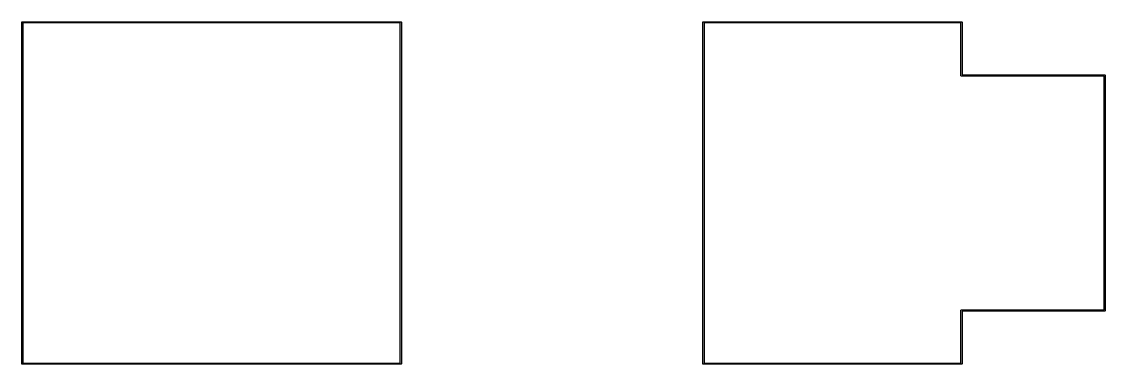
# Model space of a CAD drawing. Extents: x -0.01 to 1.77, y 0.58 to 1.15.
import ezdxf

# ---------------------------------------------------------------- set-up
doc = ezdxf.new("R2010")
doc.units = 0
doc.header["$MEASUREMENT"] = 0
doc.layers.add('BLACK', color=7, linetype='CONTINUOUS')

msp = doc.modelspace()

# ---------------------------------------------------------------- linework, layer by layer
at = {"layer": 'BLACK', "linetype": 'CONTINUOUS'}
for p, q in [((-0.0114, 1.1476), (-0.0111, 1.1483)), ((-0.0114, 0.5846), (-0.0114, 1.1476)), ((-0.0111, 1.1483), (-0.0104, 1.1486)), ((-0.0104, 1.1486), (0.6136, 1.1486)), ((-0.0094, 1.1466), (-0.0094, 0.5856)), ((0.6126, 1.1466), (-0.0094, 1.1466)), ((0.6126, 0.5856), (0.6126, 1.1466)), ((0.6136, 1.1486), (0.6143, 1.1483)), ((0.6143, 1.1483), (0.6146, 1.1476)), ((0.6146, 1.1476), (0.6146, 0.5846)), ((1.1112, 1.1476), (1.1115, 1.1483)), ((1.1112, 0.5846), (1.1112, 1.1476)), ((1.1115, 1.1483), (1.1122, 1.1486)), ((1.1122, 1.1486), (1.5374, 1.1486)), ((1.1132, 1.1466), (1.1132, 0.5856)), ((1.5364, 1.1466), (1.1132, 1.1466)), ((1.5364, 1.0598), (1.5364, 1.1466)), ((1.5374, 1.1486), (1.5381, 1.1483)), ((1.5381, 1.1483), (1.5384, 1.1476)), ((1.5384, 1.1476), (1.5384, 1.0608)), ((1.5367, 1.0592), (1.5364, 1.0598)), ((1.5374, 1.0589), (1.5367, 1.0592)), ((1.7726, 1.0589), (1.5374, 1.0589)), ((1.5384, 1.0608), (1.7736, 1.0608)), ((1.7726, 0.6734), (1.7726, 1.0589)), ((1.7736, 1.0608), (1.7743, 1.0605)), ((1.7743, 1.0605), (1.7746, 1.0598)), ((1.7746, 1.0598), (1.7746, 0.6724)), ((1.5364, 0.6724), (1.5367, 0.6731)), ((1.5364, 0.5856), (1.5364, 0.6724)), ((1.5367, 0.6731), (1.5374, 0.6734)), ((1.5374, 0.6734), (1.7726, 0.6734)), ((1.7736, 0.6715), (1.5384, 0.6715)), ((1.5384, 0.6715), (1.5384, 0.5846)), ((1.7743, 0.6717), (1.7736, 0.6715)), ((1.7746, 0.6724), (1.7743, 0.6717)), ((-0.0111, 0.5839), (-0.0114, 0.5846)), ((-0.0104, 0.5837), (-0.0111, 0.5839)), ((0.6136, 0.5837), (-0.0104, 0.5837)), ((-0.0094, 0.5856), (0.6126, 0.5856)), ((0.6143, 0.5839), (0.6136, 0.5837)), ((0.6146, 0.5846), (0.6143, 0.5839)), ((1.1115, 0.5839), (1.1112, 0.5846)), ((1.1122, 0.5837), (1.1115, 0.5839)), ((1.5374, 0.5837), (1.1122, 0.5837)), ((1.1132, 0.5856), (1.5364, 0.5856)), ((1.5381, 0.5839), (1.5374, 0.5837)), ((1.5384, 0.5846), (1.5381, 0.5839))]:
    msp.add_line(p, q, dxfattribs=at)

doc.saveas('drawing.dxf')
